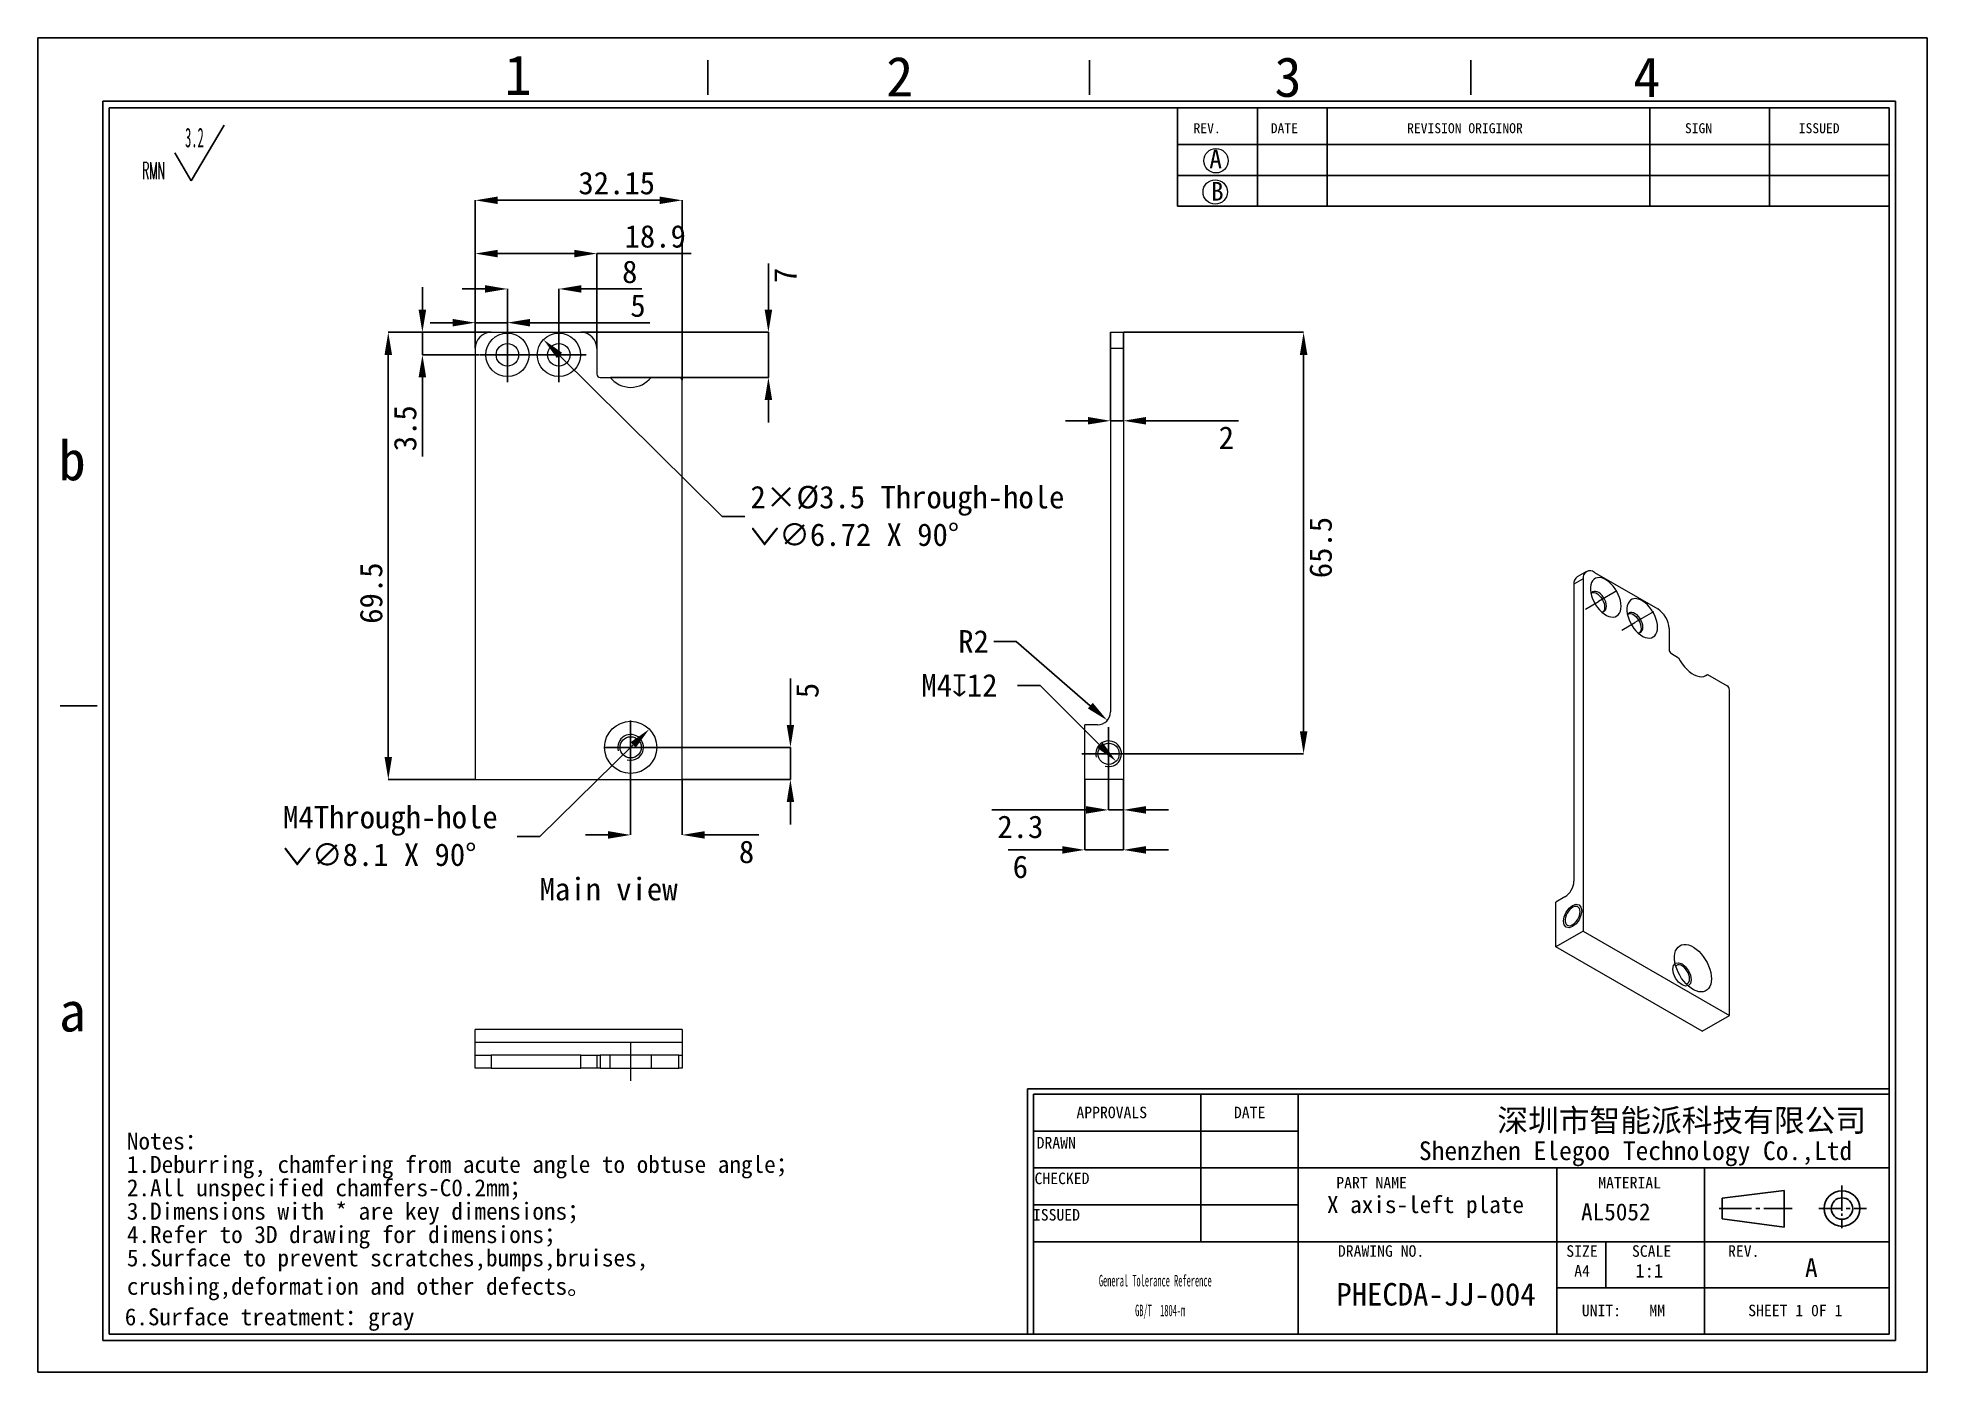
# Model space of a CAD drawing. Header units: millimetres. Extents: x 2 to 295, y 1 to 209.
import ezdxf

# ---------------------------------------------------------------- set-up
doc = ezdxf.new("R2010")
doc.units = ezdxf.units.MM
doc.header["$PDSIZE"] = -1
doc.linetypes.add('CENTERX2', pattern=[20.32, 12.7, -2.54, 2.54, -2.54])
doc.layers.add('SLD-0', color=179, linetype='Continuous')
doc.styles.add('C', font='simfang.ttf')
doc.styles.add('I', font='simfang.ttf')
doc.styles.add('SLDTEXTSTYLE1', font='TXT', dxfattribs={"width": 0.469, "bigfont": 'bigfont'})
doc.styles.add('SLDTEXTSTYLE2', font='TXT', dxfattribs={"width": 0.469})
doc.styles.add('SLDTEXTSTYLE8', font='TXT', dxfattribs={"width": 0.484})
doc.dimstyles.new('SLDDIMSTYLE0', dxfattribs={"dimtxt": 3.5, "dimasz": 3.5, "dimexe": 0, "dimexo": 0.0625, "dimgap": 0.875, "dimtad": 2, "dimrnd": 1e-09, "dimzin": 12, "dimdsep": 46, "dimtxsty": 'SLDTEXTSTYLE2', "dimsah": 1, "dimcen": 0.09, "dimadec": 0, "dimazin": 3, "dimtfac": 1, "dimtmove": 0, "dimatfit": 0, "dimfxl": 1, "dimfrac": 2, "dimtolj": 1, "dimtzin": 12, "dimarcsym": 0})
doc.dimstyles.new('SLDDIMSTYLE1', dxfattribs={"dimtxt": 3.5, "dimasz": 3.5, "dimexe": 0, "dimexo": 0.0625, "dimgap": 0.875, "dimtad": 0, "dimtih": 1, "dimtoh": 1, "dimrnd": 1e-09, "dimzin": 12, "dimdsep": 46, "dimtxsty": 'SLDTEXTSTYLE2', "dimsah": 1, "dimcen": 0, "dimadec": 0, "dimazin": 3, "dimtfac": 1, "dimtofl": 0, "dimtmove": 1, "dimatfit": 3, "dimfxl": 1, "dimfrac": 2, "dimtolj": 1, "dimtzin": 12, "dimarcsym": 0})
doc.dimstyles.new('SLDDIMSTYLE2', dxfattribs={"dimtxt": 3.5, "dimasz": 3.5, "dimexe": 0, "dimexo": 0.0625, "dimgap": 0.875, "dimtad": 0, "dimtih": 1, "dimtoh": 1, "dimrnd": 1e-09, "dimzin": 12, "dimdsep": 46, "dimtxsty": 'SLDTEXTSTYLE2', "dimsah": 1, "dimcen": 0, "dimadec": 0, "dimazin": 3, "dimtfac": 1, "dimtmove": 0, "dimatfit": 3, "dimfxl": 1, "dimfrac": 2, "dimtolj": 1, "dimtzin": 12, "dimarcsym": 0})
doc.dimstyles.new('SLDDIMSTYLE3', dxfattribs={"dimtxt": 3.5, "dimasz": 3.5, "dimexe": 0, "dimexo": 0.0625, "dimgap": 0.875, "dimtad": 2, "dimrnd": 1e-09, "dimzin": 12, "dimdsep": 46, "dimtxsty": 'SLDTEXTSTYLE2', "dimsah": 1, "dimcen": 0.09, "dimadec": 0, "dimazin": 3, "dimtfac": 1, "dimtofl": 0, "dimtmove": 0, "dimatfit": 3, "dimfxl": 1, "dimfrac": 2, "dimtolj": 1, "dimtzin": 12, "dimarcsym": 0})
doc.dimstyles.new('SLDDIMSTYLE4', dxfattribs={"dimtxt": 3.5, "dimasz": 3.5, "dimexe": 0, "dimexo": 0.0625, "dimgap": 0.875, "dimtad": 0, "dimtih": 1, "dimtoh": 1, "dimrnd": 1e-09, "dimzin": 12, "dimdsep": 46, "dimtxsty": 'SLDTEXTSTYLE2', "dimsah": 1, "dimcen": 0, "dimadec": 0, "dimazin": 3, "dimtfac": 1, "dimtmove": 0, "dimatfit": 3, "dimfxl": 1, "dimfrac": 2, "dimtolj": 1, "dimtzin": 12, "dimarcsym": 0})

# ---------------------------------------------------------------- blocks, each defined once
blk = doc.blocks.new('SW_NOTE_0')
at = {"layer": 'SLD-0', "color": 0, "attachment_point": 1, "style": 'C'}
for s, insert, char_height in [('Notes：', (-0.01, 8.1), 2.646), ('1.Deburring, chamfering from acute angle to obtuse angle；', (-0.01, 4.47), 2.6458), ('2.All unspecified chamfers-C0.2mm；', (-0.01, 0.84), 2.6458), ('3.{\\fSimSun|b0|i0|c134|p2;Dimensions with * are key dimensions}；', (-0.01, -2.8), 2.6458), ('4.Refer to 3D drawing for dimensions；', (-0.01, -6.43), 2.6458), ('5.Surface to prevent scratches,bumps,bruises,\\Pcrushing,deformation and other defects。', (-0.01, -10.06), 2.6458), ('6.Surface treatment：gray', (-0.34, -19.22), 2.6458)]:
    blk.add_mtext(s, dxfattribs=dict(at, insert=insert, char_height=char_height))
blk = doc.blocks.new('SW_NOTE_1')
at = {"layer": 'SLD-0', "color": 0}
for q in [(12.74, 9.16), (5.08, 4.83)]:
    blk.add_line((7.63, 0.49), q, dxfattribs=at)
at = {"layer": 'SLD-0', "color": 0, "attachment_point": 1}
for s, insert, char_height, style in [('3.2', (6.68, 8.73), 3.032, 'SLDTEXTSTYLE2'), ('{\\Ftxt,bigfont|c134;RMN}', (0, 3.41), 2.6458, 'SLDTEXTSTYLE1')]:
    blk.add_mtext(s, dxfattribs=dict(at, insert=insert, char_height=char_height, style=style))
blk = doc.blocks.new('SW_NOTE_3')
at = {"layer": 'SLD-0', "color": 0, "char_height": 1.7927, "attachment_point": 2, "style": 'SLDTEXTSTYLE8'}
for s, insert in [('General Tolerance Reference', (12.75, 2.31)), ('GB/T  1804-m', (13.51, -2.32))]:
    blk.add_mtext(s, dxfattribs=dict(at, insert=insert))
blk = doc.blocks.new('_D')
at = {"layer": 'Defpoints', "color": 0}
for p in [(168.23, 162.9), (170.23, 162.9), (170.23, 149.15)]:
    blk.add_point(p, dxfattribs=at)
at = {"layer": 'SLD-0', "color": 0, "lineweight": -2}
for p, q in [((168.23, 162.84), (168.23, 149.15)), ((170.23, 162.84), (170.23, 149.15)), ((164.73, 149.15), (161.23, 149.15)), ((168.23, 149.15), (170.23, 149.15)), ((173.73, 149.15), (188.1, 149.15))]:
    blk.add_line(p, q, dxfattribs=at)
at = {"layer": 'SLD-0', "color": 0}
for points in [[(164.73, 149.74), (164.73, 148.57), (168.23, 149.15)], [(173.73, 149.74), (173.73, 148.57), (170.23, 149.15)]]:
    blk.add_solid(points, dxfattribs=at)
at = {"layer": 'SLD-0', "color": 0, "insert": (186.23, 148.28), "char_height": 3.5, "attachment_point": 2, "style": 'I'}
blk.add_mtext('\\A1;2', dxfattribs=at)
blk = doc.blocks.new('_D_1')
at = {"layer": 'Defpoints', "color": 0}
for p in [(167.93, 93.25), (170.23, 93.4), (170.23, 88.68)]:
    blk.add_point(p, dxfattribs=at)
at = {"layer": 'SLD-0', "color": 0, "lineweight": -2}
for p, q in [((167.93, 93.19), (167.93, 88.68)), ((170.23, 93.34), (170.23, 88.68)), ((164.43, 88.68), (149.81, 88.68)), ((170.23, 88.68), (167.93, 88.68)), ((173.73, 88.68), (177.23, 88.68))]:
    blk.add_line(p, q, dxfattribs=at)
at = {"layer": 'SLD-0', "color": 0}
for points in [[(164.43, 89.27), (164.43, 88.1), (167.93, 88.68)], [(173.73, 89.27), (173.73, 88.1), (170.23, 88.68)]]:
    blk.add_solid(points, dxfattribs=at)
at = {"layer": 'SLD-0', "color": 0, "insert": (154.23, 87.81), "char_height": 3.5, "attachment_point": 2, "style": 'I'}
blk.add_mtext('\\A1;2.3', dxfattribs=at)
blk = doc.blocks.new('_D_2')
at = {"layer": 'Defpoints', "color": 0}
for p in [(166.23, 103.9), (167.74, 102.59)]:
    blk.add_point(p, dxfattribs=at)
at = {"layer": 'SLD-0', "color": 0, "lineweight": -2}
for p, q in [((150.09, 114.87), (153.59, 114.87)), ((153.59, 114.87), (165.1, 104.88))]:
    blk.add_line(p, q, dxfattribs=at)
at = {"layer": 'SLD-0', "color": 0}
blk.add_solid([(165.48, 105.32), (164.72, 104.44), (167.74, 102.59)], dxfattribs=at)
at = {"layer": 'SLD-0', "color": 0, "insert": (144.58, 116.62), "char_height": 3.5, "attachment_point": 1, "style": 'I'}
blk.add_mtext('\\A1;R2', dxfattribs=at)
blk = doc.blocks.new('_D_3')
at = {"layer": 'Defpoints', "color": 0}
for p in [(166.77, 98.57), (169.1, 96.23)]:
    blk.add_point(p, dxfattribs=at)
at = {"layer": 'SLD-0', "color": 0, "lineweight": -2}
for p, q in [((153.81, 108.01), (157.31, 108.01)), ((157.31, 108.01), (166.62, 98.71))]:
    blk.add_line(p, q, dxfattribs=at)
at = {"layer": 'SLD-0', "color": 0}
blk.add_solid([(167.04, 99.12), (166.21, 98.29), (169.1, 96.23)], dxfattribs=at)
at = {"layer": 'SLD-0', "color": 0, "insert": (138.86, 109.8), "char_height": 3.5, "attachment_point": 1, "style": 'I'}
blk.add_mtext('\\A1;M4{\\fGDT;x}12', dxfattribs=at)
blk = doc.blocks.new('_D_4')
at = {"layer": 'Defpoints', "color": 0}
for p in [(170.23, 162.9), (167.93, 97.4), (198.23, 97.4)]:
    blk.add_point(p, dxfattribs=at)
at = {"layer": 'SLD-0', "color": 0, "lineweight": -2}
for p, q in [((170.3, 162.9), (198.23, 162.9)), ((198.23, 159.4), (198.23, 100.9)), ((168, 97.4), (198.23, 97.4))]:
    blk.add_line(p, q, dxfattribs=at)
at = {"layer": 'SLD-0', "color": 0}
for points in [[(197.65, 159.4), (198.82, 159.4), (198.23, 162.9)], [(197.65, 100.9), (198.82, 100.9), (198.23, 97.4)]]:
    blk.add_solid(points, dxfattribs=at)
at = {"layer": 'SLD-0', "color": 0, "insert": (199.11, 129.45), "char_height": 3.5, "attachment_point": 2, "rotation": 90, "style": 'I'}
blk.add_mtext('\\A1;65.5', dxfattribs=at)
blk = doc.blocks.new('_D_5')
at = {"layer": 'Defpoints', "color": 0}
for p in [(164.23, 93.4), (170.23, 93.4), (170.23, 82.47)]:
    blk.add_point(p, dxfattribs=at)
at = {"layer": 'SLD-0', "color": 0, "lineweight": -2}
for p, q in [((164.23, 93.34), (164.23, 82.47)), ((170.23, 93.34), (170.23, 82.47)), ((160.73, 82.47), (152.33, 82.47)), ((170.23, 82.47), (164.23, 82.47)), ((173.73, 82.47), (177.23, 82.47))]:
    blk.add_line(p, q, dxfattribs=at)
at = {"layer": 'SLD-0', "color": 0}
for points in [[(160.73, 83.05), (160.73, 81.88), (164.23, 82.47)], [(173.73, 83.05), (173.73, 81.88), (170.23, 82.47)]]:
    blk.add_solid(points, dxfattribs=at)
at = {"layer": 'SLD-0', "color": 0, "insert": (154.23, 81.59), "char_height": 3.5, "attachment_point": 2, "style": 'I'}
blk.add_mtext('\\A1;6', dxfattribs=at)
blk = doc.blocks.new('SW_CENTERMARKSYMBOL_0')
at = {"layer": 'SLD-0', "color": 0}
for p, q in [((0, 2.5), (0, 4.15)), ((-2.5, 0), (-4.15, 0)), ((0, 0), (-2.5, 0)), ((0, 0), (0, 2.5)), ((0, 0), (0, -2.5)), ((0, 0), (2.5, 0)), ((2.5, 0), (4.15, 0)), ((0, -2.5), (0, -4.15))]:
    blk.add_line(p, q, dxfattribs=at)
blk = doc.blocks.new('_D_6')
at = {"layer": 'Defpoints', "color": 0}
for p in [(101.69, 183.42), (69.54, 160.4), (101.69, 155.4)]:
    blk.add_point(p, dxfattribs=at)
at = {"layer": 'SLD-0', "color": 0, "lineweight": -2}
for p, q in [((69.54, 160.46), (69.54, 183.42)), ((73.04, 183.42), (98.19, 183.42)), ((101.69, 155.46), (101.69, 183.42))]:
    blk.add_line(p, q, dxfattribs=at)
at = {"layer": 'SLD-0', "color": 0}
for points in [[(73.04, 184), (73.04, 182.83), (69.54, 183.42)], [(98.19, 184), (98.19, 182.83), (101.69, 183.42)]]:
    blk.add_solid(points, dxfattribs=at)
at = {"layer": 'SLD-0', "color": 0, "insert": (91.52, 187.85), "char_height": 3.5, "attachment_point": 2, "style": 'I'}
blk.add_mtext('\\A1;32.15', dxfattribs=at)
blk = doc.blocks.new('_D_7')
at = {"layer": 'Defpoints', "color": 0}
for p in [(88.44, 175.14), (69.54, 160.4), (88.44, 160.4)]:
    blk.add_point(p, dxfattribs=at)
at = {"layer": 'SLD-0', "color": 0, "lineweight": -2}
for p, q in [((69.54, 160.46), (69.54, 175.14)), ((73.04, 175.14), (84.94, 175.14)), ((88.44, 160.46), (88.44, 175.14)), ((88.44, 175.14), (103.07, 175.14))]:
    blk.add_line(p, q, dxfattribs=at)
at = {"layer": 'SLD-0', "color": 0}
for points in [[(73.04, 175.72), (73.04, 174.55), (69.54, 175.14)], [(84.94, 175.72), (84.94, 174.55), (88.44, 175.14)]]:
    blk.add_solid(points, dxfattribs=at)
at = {"layer": 'SLD-0', "color": 0, "insert": (97.51, 179.57), "char_height": 3.5, "attachment_point": 2, "style": 'I'}
blk.add_mtext('\\A1;18.9', dxfattribs=at)
blk = doc.blocks.new('_D_8')
at = {"layer": 'Defpoints', "color": 0}
for p in [(82.54, 169.64), (74.54, 159.4), (82.54, 159.4)]:
    blk.add_point(p, dxfattribs=at)
at = {"layer": 'SLD-0', "color": 0, "lineweight": -2}
for p, q in [((71.04, 169.64), (67.54, 169.64)), ((74.54, 159.46), (74.54, 169.64)), ((82.54, 159.46), (82.54, 169.64)), ((86.04, 169.64), (95.45, 169.64))]:
    blk.add_line(p, q, dxfattribs=at)
at = {"layer": 'SLD-0', "color": 0}
for points in [[(71.04, 170.23), (71.04, 169.06), (74.54, 169.64)], [(86.04, 170.23), (86.04, 169.06), (82.54, 169.64)]]:
    blk.add_solid(points, dxfattribs=at)
at = {"layer": 'SLD-0', "color": 0, "insert": (93.55, 174.06), "char_height": 3.5, "attachment_point": 2, "style": 'I'}
blk.add_mtext('\\A1;8', dxfattribs=at)
blk = doc.blocks.new('_D_9')
at = {"layer": 'Defpoints', "color": 0}
for p in [(69.54, 164.4), (74.54, 163.65), (69.54, 160.4)]:
    blk.add_point(p, dxfattribs=at)
at = {"layer": 'SLD-0', "color": 0, "lineweight": -2}
for p, q in [((66.04, 164.4), (62.54, 164.4)), ((69.54, 160.46), (69.54, 164.4)), ((69.54, 164.4), (74.54, 164.4)), ((74.54, 163.71), (74.54, 164.4)), ((78.04, 164.4), (96.68, 164.4))]:
    blk.add_line(p, q, dxfattribs=at)
at = {"layer": 'SLD-0', "color": 0}
for points in [[(66.04, 164.98), (66.04, 163.81), (69.54, 164.4)], [(78.04, 164.98), (78.04, 163.81), (74.54, 164.4)]]:
    blk.add_solid(points, dxfattribs=at)
at = {"layer": 'SLD-0', "color": 0, "insert": (94.83, 168.81), "char_height": 3.5, "attachment_point": 2, "style": 'I'}
blk.add_mtext('\\A1;5', dxfattribs=at)
blk = doc.blocks.new('_D_10')
at = {"layer": 'Defpoints', "color": 0}
for p in [(80.15, 161.76), (84.93, 157.04)]:
    blk.add_point(p, dxfattribs=at)
at = {"layer": 'SLD-0', "color": 0, "lineweight": -2}
for p, q in [((107.93, 134.3), (82.64, 159.3)), ((111.43, 134.3), (107.93, 134.3))]:
    blk.add_line(p, q, dxfattribs=at)
at = {"layer": 'SLD-0', "color": 0}
blk.add_solid([(83.05, 159.72), (82.23, 158.89), (80.15, 161.76)], dxfattribs=at)
at = {"layer": 'SLD-0', "color": 0, "insert": (112.3, 139.04), "char_height": 3.5, "attachment_point": 1, "style": 'I'}
blk.add_mtext('\\A1;2×%%c3.5 Through-hole\\P{\\fGDT;w}∅6.72 X 90°', dxfattribs=at)
blk = doc.blocks.new('_D_11')
at = {"layer": 'Defpoints', "color": 0}
for p in [(93.69, 94.25), (101.69, 93.4), (101.69, 84.79)]:
    blk.add_point(p, dxfattribs=at)
at = {"layer": 'SLD-0', "color": 0, "lineweight": -2}
for p, q in [((93.69, 94.19), (93.69, 84.79)), ((101.69, 93.34), (101.69, 84.79)), ((90.19, 84.79), (86.69, 84.79)), ((105.19, 84.79), (113.59, 84.79))]:
    blk.add_line(p, q, dxfattribs=at)
at = {"layer": 'SLD-0', "color": 0}
for points in [[(90.19, 85.38), (90.19, 84.21), (93.69, 84.79)], [(105.19, 85.38), (105.19, 84.21), (101.69, 84.79)]]:
    blk.add_solid(points, dxfattribs=at)
at = {"layer": 'SLD-0', "color": 0, "insert": (111.69, 83.92), "char_height": 3.5, "attachment_point": 2, "style": 'I'}
blk.add_mtext('\\A1;8', dxfattribs=at)
blk = doc.blocks.new('_D_12')
at = {"layer": 'Defpoints', "color": 0}
for p in [(72.04, 162.9), (56.04, 93.4), (69.54, 93.4)]:
    blk.add_point(p, dxfattribs=at)
at = {"layer": 'SLD-0', "color": 0, "lineweight": -2}
for p, q in [((71.98, 162.9), (56.04, 162.9)), ((56.04, 159.4), (56.04, 96.9)), ((69.48, 93.4), (56.04, 93.4))]:
    blk.add_line(p, q, dxfattribs=at)
at = {"layer": 'SLD-0', "color": 0}
for points in [[(55.46, 159.4), (56.62, 159.4), (56.04, 162.9)], [(55.46, 96.9), (56.62, 96.9), (56.04, 93.4)]]:
    blk.add_solid(points, dxfattribs=at)
at = {"layer": 'SLD-0', "color": 0, "insert": (51.61, 122.37), "char_height": 3.5, "attachment_point": 2, "rotation": 90, "style": 'I'}
blk.add_mtext('\\A1;69.5', dxfattribs=at)
blk = doc.blocks.new('_D_13')
at = {"layer": 'Defpoints', "color": 0}
for p in [(85.94, 162.9), (90.5, 155.9), (115.09, 155.9)]:
    blk.add_point(p, dxfattribs=at)
at = {"layer": 'SLD-0', "color": 0, "lineweight": -2}
for p, q in [((115.09, 166.4), (115.09, 173.59)), ((86, 162.9), (115.09, 162.9)), ((115.09, 155.9), (115.09, 162.9)), ((90.57, 155.9), (115.09, 155.9)), ((115.09, 152.4), (115.09, 148.9))]:
    blk.add_line(p, q, dxfattribs=at)
at = {"layer": 'SLD-0', "color": 0}
for points in [[(114.51, 166.4), (115.67, 166.4), (115.09, 162.9)], [(114.51, 152.4), (115.67, 152.4), (115.09, 155.9)]]:
    blk.add_solid(points, dxfattribs=at)
at = {"layer": 'SLD-0', "color": 0, "insert": (115.97, 171.74), "char_height": 3.5, "attachment_point": 2, "rotation": 90, "style": 'I'}
blk.add_mtext('\\A1;7', dxfattribs=at)
blk = doc.blocks.new('_D_14')
at = {"layer": 'Defpoints', "color": 0}
for p in [(72.04, 162.9), (61.34, 159.4), (70.29, 159.4)]:
    blk.add_point(p, dxfattribs=at)
at = {"layer": 'SLD-0', "color": 0, "lineweight": -2}
for p, q in [((61.34, 166.4), (61.34, 169.9)), ((71.98, 162.9), (61.34, 162.9)), ((61.34, 162.9), (61.34, 159.4)), ((70.23, 159.4), (61.34, 159.4)), ((61.34, 155.9), (61.34, 143.59))]:
    blk.add_line(p, q, dxfattribs=at)
at = {"layer": 'SLD-0', "color": 0}
for points in [[(60.75, 166.4), (61.92, 166.4), (61.34, 162.9)], [(60.75, 155.9), (61.92, 155.9), (61.34, 159.4)]]:
    blk.add_solid(points, dxfattribs=at)
at = {"layer": 'SLD-0', "color": 0, "insert": (56.9, 147.99), "char_height": 3.5, "attachment_point": 2, "rotation": 90, "style": 'I'}
blk.add_mtext('\\A1;3.5', dxfattribs=at)
blk = doc.blocks.new('_D_15')
at = {"layer": 'Defpoints', "color": 0}
for p in [(96.58, 101.23), (90.8, 95.57)]:
    blk.add_point(p, dxfattribs=at)
at = {"layer": 'SLD-0', "color": 0, "lineweight": -2}
for p, q in [((79.57, 84.57), (94.08, 98.78)), ((76.07, 84.57), (79.57, 84.57))]:
    blk.add_line(p, q, dxfattribs=at)
at = {"layer": 'SLD-0', "color": 0}
blk.add_solid([(93.68, 99.2), (94.49, 98.37), (96.58, 101.23)], dxfattribs=at)
at = {"layer": 'SLD-0', "color": 0, "insert": (39.7, 89.31), "char_height": 3.5, "attachment_point": 1, "style": 'I'}
blk.add_mtext('\\A1;M4Through-hole\\P{\\fGDT;w}∅8.1 X 90°', dxfattribs=at)
blk = doc.blocks.new('_D_16')
at = {"layer": 'Defpoints', "color": 0}
for p in [(97.84, 98.4), (101.69, 93.4), (118.51, 93.4)]:
    blk.add_point(p, dxfattribs=at)
at = {"layer": 'SLD-0', "color": 0, "lineweight": -2}
for p, q in [((118.51, 101.9), (118.51, 109.09)), ((97.9, 98.4), (118.51, 98.4)), ((118.51, 93.4), (118.51, 98.4)), ((101.75, 93.4), (118.51, 93.4)), ((118.51, 89.9), (118.51, 86.4))]:
    blk.add_line(p, q, dxfattribs=at)
at = {"layer": 'SLD-0', "color": 0}
for points in [[(117.93, 101.9), (119.09, 101.9), (118.51, 98.4)], [(117.93, 89.9), (119.09, 89.9), (118.51, 93.4)]]:
    blk.add_solid(points, dxfattribs=at)
at = {"layer": 'SLD-0', "color": 0, "insert": (119.38, 107.24), "char_height": 3.5, "attachment_point": 2, "rotation": 90, "style": 'I'}
blk.add_mtext('\\A1;5', dxfattribs=at)
blk = doc.blocks.new('SW_CENTERMARKSYMBOL_1')
at = {"layer": 'SLD-0', "color": 0}
for p, q in [((0, 2.5), (0, 4.25)), ((-2.5, 0), (-4.25, 0)), ((0, 0), (-2.5, 0)), ((0, 0), (0, 2.5)), ((0, 0), (0, -2.5)), ((0, 0), (2.5, 0)), ((2.5, 0), (4.25, 0)), ((0, -2.5), (0, -4.25))]:
    blk.add_line(p, q, dxfattribs=at)
blk = doc.blocks.new('SW_CENTERMARKSYMBOL_2')
at = {"layer": 'SLD-0', "color": 0}
for p, q in [((0, 2.5), (0, 4.25)), ((-2.5, 0), (-4.25, 0)), ((0, 0), (-2.5, 0)), ((0, 0), (0, 2.5)), ((0, 0), (0, -2.5)), ((0, 0), (2.5, 0)), ((2.5, 0), (4.25, 0)), ((0, -2.5), (0, -4.25))]:
    blk.add_line(p, q, dxfattribs=at)
blk = doc.blocks.new('SW_CENTERMARKSYMBOL_3')
at = {"layer": 'SLD-0', "color": 0}
for p, q in [((0, 2.5), (0, 4.15)), ((-2.5, 0), (-4.15, 0)), ((0, 0), (-2.5, 0)), ((0, 0), (0, 2.5)), ((0, 0), (0, -2.5)), ((0, 0), (2.5, 0)), ((2.5, 0), (4.15, 0)), ((0, -2.5), (0, -4.15))]:
    blk.add_line(p, q, dxfattribs=at)

msp = doc.modelspace()

# ---------------------------------------------------------------- linework, layer by layer
at = {"color": 7, "linetype": 'Continuous', "lineweight": 15}
for p, q in [((72.04, 162.9), (85.94, 162.9)), ((168.234, 162.9), (170.234, 162.9)), ((168.234, 160.4), (168.234, 162.9)), ((170.234, 162.9), (170.234, 160.4)), ((69.54, 160.4), (69.54, 93.4)), ((88.44, 160.4), (88.44, 156.4)), ((170.234, 160.4), (168.234, 160.4)), ((168.234, 160.4), (168.234, 103.9)), ((170.234, 160.4), (170.234, 93.4)), ((88.94, 155.9), (90.504, 155.9)), ((96.877, 155.9), (101.19, 155.9)), ((101.69, 93.4), (101.69, 155.4)), ((241.642, 124.569), (240.228, 123.753)), ((240.228, 123.753), (240.228, 77.618)), ((242.16, 125.714), (240.746, 124.898)), ((241.642, 124.569), (241.642, 69.861)), ((243.41, 125.59), (253.239, 119.916)), ((255.007, 116.854), (255.007, 113.588)), ((255.36, 112.976), (256.466, 112.338)), ((260.486, 109.456), (260.972, 109.736)), ((260.972, 109.736), (264.022, 107.975)), ((264.376, 56.737), (264.376, 107.363)), ((166.234, 101.9), (164.234, 101.9)), ((164.234, 93.4), (164.234, 101.9)), ((69.54, 93.4), (101.69, 93.4)), ((170.234, 93.4), (164.234, 93.4)), ((238.814, 75.169), (237.4, 74.353)), ((237.4, 67.412), (237.4, 74.353)), ((241.642, 69.861), (237.4, 67.412)), ((241.642, 69.861), (264.376, 56.737)), ((260.133, 54.288), (237.4, 67.412)), ((260.133, 54.288), (264.376, 56.737)), ((101.69, 54.563), (69.54, 54.563)), ((69.54, 52.563), (69.54, 54.563)), ((101.69, 54.563), (101.69, 52.563)), ((69.54, 52.563), (101.69, 52.563)), ((69.54, 50.563), (69.54, 52.563)), ((69.54, 48.563), (69.54, 50.563)), ((69.54, 50.563), (72.04, 50.563)), ((72.04, 50.563), (72.04, 48.563)), ((85.94, 50.563), (72.04, 50.563)), ((85.94, 48.563), (85.94, 50.563)), ((85.94, 50.563), (88.44, 50.563)), ((88.44, 50.563), (88.44, 48.563)), ((88.44, 50.563), (88.94, 50.563)), ((88.94, 50.563), (88.94, 48.563)), ((90.504, 50.563), (88.94, 50.563)), ((90.504, 48.563), (90.504, 50.563)), ((96.877, 50.563), (90.504, 50.563)), ((96.877, 50.563), (96.877, 48.563)), ((101.19, 50.563), (96.877, 50.563)), ((101.19, 48.563), (101.19, 50.563)), ((101.19, 50.563), (101.69, 50.563)), ((101.69, 52.563), (101.69, 50.563)), ((101.69, 50.563), (101.69, 48.563)), ((72.04, 48.563), (69.54, 48.563)), ((72.04, 48.563), (85.94, 48.563)), ((88.44, 48.563), (85.94, 48.563)), ((88.94, 48.563), (88.44, 48.563)), ((88.94, 48.563), (90.504, 48.563)), ((90.504, 48.563), (96.877, 48.563)), ((96.877, 48.563), (101.19, 48.563)), ((101.69, 48.563), (101.19, 48.563))]:
    msp.add_line(p, q, dxfattribs=at)
at = {"color": 7, "linetype": 'Continuous', "lineweight": 15, "flags": 128}
for points in [[(247.554, 120.34), (247.526, 120.775), (247.443, 121.232), (247.307, 121.7), (247.121, 122.168), (246.89, 122.626), (246.618, 123.062), (246.313, 123.467), (245.981, 123.83), (245.63, 124.144), (245.269, 124.401), (244.905, 124.595), (244.548, 124.721), (244.206, 124.776), (243.886, 124.76), (243.597, 124.673), (243.345, 124.516), (243.136, 124.293), (242.974, 124.01), (242.865, 123.673), (242.809, 123.289), (242.809, 122.869), (242.865, 122.422), (242.974, 121.958), (243.136, 121.489), (243.345, 121.024), (243.597, 120.576), (243.886, 120.155), (244.206, 119.769), (244.548, 119.43), (244.905, 119.144), (245.269, 118.918), (245.63, 118.757), (245.981, 118.666), (246.313, 118.646), (246.618, 118.698), (246.89, 118.821), (247.121, 119.012), (247.307, 119.265), (247.443, 119.576), (247.526, 119.938), (247.554, 120.34)], [(245.277, 120.34), (245.248, 120.664), (245.163, 121.006), (245.025, 121.351), (244.841, 121.681), (244.619, 121.983), (244.37, 122.24), (244.106, 122.443), (243.839, 122.58), (243.581, 122.647), (243.345, 122.638), (243.141, 122.556), (242.979, 122.403), (242.897, 122.262)], [(243.038, 122.472), (243.126, 122.488), (243.369, 122.478), (243.63, 122.393), (243.897, 122.239), (244.159, 122.022), (244.402, 121.752), (244.615, 121.442), (244.788, 121.106), (244.913, 120.761), (244.985, 120.422), (244.999, 120.105), (244.956, 119.825), (244.857, 119.595), (244.766, 119.478)], [(253.211, 117.075), (253.183, 117.51), (253.1, 117.966), (252.964, 118.435), (252.778, 118.903), (252.547, 119.361), (252.275, 119.797), (251.97, 120.201), (251.638, 120.565), (251.287, 120.879), (250.926, 121.135), (250.562, 121.329), (250.205, 121.455), (249.863, 121.511), (249.543, 121.495), (249.254, 121.407), (249.002, 121.25), (248.793, 121.027), (248.631, 120.744), (248.521, 120.407), (248.466, 120.024), (248.466, 119.604), (248.521, 119.157), (248.631, 118.693), (248.793, 118.223), (249.002, 117.759), (249.254, 117.311), (249.543, 116.889), (249.863, 116.504), (250.205, 116.164), (250.562, 115.878), (250.926, 115.652), (251.287, 115.492), (251.638, 115.401), (251.97, 115.381), (252.275, 115.433), (252.547, 115.556), (252.778, 115.746), (252.964, 116), (253.1, 116.311), (253.183, 116.672), (253.211, 117.075)], [(244.514, 119.461), (244.619, 119.458), (244.841, 119.503), (245.025, 119.621), (245.163, 119.806), (245.248, 120.05), (245.277, 120.34)], [(250.934, 117.075), (250.905, 117.399), (250.819, 117.741), (250.681, 118.085), (250.497, 118.416), (250.276, 118.717), (250.027, 118.975), (249.763, 119.177), (249.496, 119.315), (249.238, 119.381), (249.002, 119.373), (248.798, 119.29), (248.636, 119.138), (248.553, 118.997)], [(248.694, 119.206), (248.783, 119.223), (249.025, 119.212), (249.287, 119.128), (249.554, 118.973), (249.816, 118.756), (250.058, 118.486), (250.272, 118.176), (250.445, 117.84), (250.57, 117.495), (250.642, 117.156), (250.656, 116.839), (250.613, 116.559), (250.514, 116.329), (250.422, 116.213)], [(250.171, 116.195), (250.276, 116.192), (250.497, 116.238), (250.681, 116.356), (250.819, 116.541), (250.905, 116.784), (250.934, 117.075)], [(256.466, 112.338), (256.733, 111.842), (257.039, 111.37), (257.377, 110.931), (257.742, 110.534), (258.125, 110.186), (258.52, 109.894), (258.918, 109.664), (259.313, 109.5), (259.696, 109.406), (260.061, 109.382), (260.399, 109.43), (260.705, 109.549), (260.972, 109.736)], [(241.183, 72.862), (241.155, 73.136), (241.075, 73.366), (240.945, 73.54), (240.771, 73.651), (240.563, 73.694), (240.328, 73.667), (240.079, 73.57), (239.827, 73.409), (239.584, 73.191), (239.361, 72.926), (239.169, 72.626), (239.016, 72.306), (238.91, 71.98), (238.856, 71.665), (238.856, 71.373), (238.91, 71.12), (239.016, 70.917), (239.169, 70.773), (239.361, 70.695), (239.584, 70.688), (239.827, 70.75), (240.079, 70.88), (240.328, 71.071), (240.563, 71.314), (240.771, 71.598), (240.945, 71.909), (241.075, 72.234), (241.155, 72.557), (241.183, 72.862)], [(261.583, 62.433), (261.555, 61.988), (261.472, 61.585), (261.335, 61.23), (261.148, 60.931), (260.913, 60.694), (260.635, 60.522), (260.32, 60.42), (259.974, 60.389), (259.604, 60.43), (259.216, 60.542), (258.819, 60.723), (258.42, 60.97), (258.026, 61.277), (257.646, 61.639), (257.287, 62.048), (256.956, 62.498), (256.659, 62.978), (256.402, 63.479), (256.19, 63.993), (256.028, 64.508), (255.918, 65.015), (255.862, 65.504), (255.862, 65.966), (255.918, 66.39), (256.028, 66.77), (256.19, 67.098), (256.402, 67.367), (256.659, 67.572), (256.956, 67.71), (257.287, 67.776), (257.646, 67.771), (258.026, 67.695), (258.42, 67.547), (258.819, 67.333), (259.216, 67.055), (259.604, 66.72), (259.974, 66.333), (260.32, 65.903), (260.635, 65.437), (260.913, 64.945), (261.148, 64.436), (261.335, 63.921), (261.472, 63.408), (261.555, 62.909), (261.583, 62.433)], [(258.189, 62.433), (258.161, 62.738), (258.081, 63.061), (257.951, 63.385), (257.777, 63.697), (257.568, 63.981), (257.334, 64.224), (257.085, 64.415), (256.833, 64.545), (256.59, 64.607), (256.367, 64.599), (256.175, 64.522), (256.053, 64.416)]]:
    msp.add_lwpolyline(points, dxfattribs=at)
at = {"color": 7, "linetype": 'Continuous', "lineweight": 0, "flags": 128}
for points in [[(240.016, 70.555), (239.475, 70.367), (239.016, 70.456), (238.709, 70.809), (238.602, 71.372), (238.709, 72.059), (239.016, 72.766), (239.475, 73.385), (240.016, 73.822), (240.557, 74.01), (241.016, 73.921), (241.323, 73.568), (241.43, 73.005), (241.323, 72.318), (241.016, 71.611), (240.557, 70.992), (240.016, 70.555)], [(258.436, 62.29), (258.328, 61.727), (258.022, 61.374), (257.563, 61.285), (257.022, 61.473), (256.481, 61.91), (256.022, 62.529), (255.715, 63.235), (255.608, 63.923), (255.715, 64.485), (256.022, 64.838), (256.481, 64.927), (257.022, 64.739), (257.563, 64.302), (258.022, 63.684), (258.328, 62.977), (258.436, 62.29)]]:
    msp.add_lwpolyline(points, dxfattribs=at)
at = {"color": 7, "linetype": 'Continuous', "lineweight": 15}
for centre, radius in [((74.54, 159.4), 3.36), ((82.54, 159.4), 3.36), ((74.54, 159.4), 1.75), ((82.54, 159.4), 1.75), ((93.69, 98.4), 4.05), ((93.69, 98.4), 1.65), ((167.934, 97.4), 1.65)]:
    msp.add_circle(centre, radius, dxfattribs=at)
for centre, radius, start, end in [((72.04, 160.4), 2.5, 90, 180), ((85.94, 160.4), 2.5, 0, 90), ((88.94, 156.4), 0.5, 180, 270), ((93.69, 158.4), 4.05, 218.11806, 321.88194), ((101.19, 155.4), 0.5, 0, 90), ((241.4, 123.912), 1.182, 123.56343, 187.74983), ((242.72, 124.744), 1.092, 50.79607, 189.21483), ((251.169, 116.68), 3.842, 2.60596, 57.39439), ((255.774, 113.623), 0.768, 182.60336, 237.39615), ((263.608, 107.328), 0.768, 2.60548, 57.39415), ((166.234, 103.9), 2, 270, 0), ((237.158, 77.758), 3.074, 302.60552, 357.39454), ((257.449, 62.326), 0.748, 287.38646, 8.22645)]:
    msp.add_arc(centre, radius, start, end, dxfattribs=at)
at = {"color": 7, "linetype": 'Continuous', "lineweight": 0}
for centre in [(93.69, 98.4), (167.934, 97.4)]:
    msp.add_arc(centre, 2, 255, 195, dxfattribs=at)
at = {"layer": 'SLD-0'}
for p, q in [((1.591, 208.674), (295.107, 208.674)), ((1.591, 1.294), (1.591, 208.674)), ((295.107, 208.674), (295.107, 1.294)), ((12.675, 7.219), (12.675, 197.811)), ((12.675, 197.811), (289.181, 197.811)), ((252.017, 197.811), (252.017, 182.514)), ((270.599, 197.811), (270.599, 182.514)), ((289.181, 197.811), (289.181, 7.219)), ((289.181, 7.219), (12.675, 7.219)), ((295.107, 1.294), (1.591, 1.294))]:
    msp.add_line(p, q, dxfattribs=at)
at = {"layer": 'SLD-0', "color": 6, "linetype": 'Continuous'}
for p, q in [((105.701, 199.786), (105.701, 205.169)), ((164.952, 199.786), (164.952, 205.169)), ((224.204, 199.786), (224.204, 205.169)), ((11.687, 6.231), (11.687, 198.799)), ((11.687, 198.799), (290.169, 198.799)), ((290.169, 198.799), (290.169, 6.231)), ((10.805, 104.853), (5.068, 104.853)), ((290.169, 6.231), (11.687, 6.231))]:
    msp.add_line(p, q, dxfattribs=at)
at = {"layer": 'SLD-0', "color": 179, "linetype": 'Continuous'}
for p, q in [((178.659, 197.811), (178.659, 182.514)), ((191.05, 197.811), (191.05, 182.514)), ((201.886, 197.811), (201.886, 182.514)), ((178.659, 192.074), (289.181, 192.074)), ((178.659, 187.294), (289.181, 187.294)), ((178.659, 182.514), (289.181, 182.514)), ((289.181, 45.329), (155.33, 45.329)), ((155.33, 45.329), (155.33, 7.219)), ((289.181, 44.506), (156.286, 44.506)), ((156.286, 44.506), (156.286, 7.219)), ((182.281, 44.506), (182.281, 21.56)), ((197.398, 44.506), (197.398, 7.219)), ((197.398, 38.77), (156.286, 38.77)), ((289.181, 33.033), (156.286, 33.033)), ((237.553, 33.033), (237.553, 7.219)), ((260.499, 7.219), (260.499, 33.033)), ((263.255, 28.354), (272.888, 29.538)), ((272.888, 23.846), (272.888, 29.538)), ((281.869, 26.35), (281.869, 30.316)), ((197.398, 27.297), (156.286, 27.297)), ((262.786, 26.733), (267.83, 26.733)), ((263.255, 25.106), (263.255, 28.354)), ((268.461, 26.733), (269.091, 26.733)), ((269.722, 26.733), (274.136, 26.733)), ((281.869, 26.733), (278.268, 26.733)), ((282.5, 26.733), (283.13, 26.733)), ((283.761, 26.733), (285.653, 26.733)), ((263.255, 25.106), (272.888, 23.846)), ((281.869, 25.966), (281.869, 25.583)), ((281.869, 25.2), (281.869, 23.667)), ((289.181, 21.56), (156.286, 21.56)), ((245.202, 21.56), (245.202, 14.39)), ((237.553, 14.39), (289.181, 14.39))]:
    msp.add_line(p, q, dxfattribs=at)
at = {"layer": 'SLD-0', "linetype": 'CENTERX2', "lineweight": 0}
for p, q in [((242.032, 119.896), (244.039, 121.055)), ((246.91, 122.712), (244.039, 121.055)), ((247.688, 116.63), (249.696, 117.789)), ((252.567, 119.446), (249.696, 117.789)), ((93.69, 52.563), (93.69, 46.563))]:
    msp.add_line(p, q, dxfattribs=at)
at = {"layer": 'SLD-0', "lineweight": 0}
for centre in [(184.622, 189.564), (184.499, 184.715)]:
    msp.add_circle(centre, 1.894, dxfattribs=at)
at = {"layer": 'SLD-0', "color": 179, "linetype": 'Continuous'}
for radius in [2.771, 1.669]:
    msp.add_circle((281.869, 26.733), radius, dxfattribs=at)

# ---------------------------------------------------------------- block references
at = {"layer": 'SLD-0'}
for name, p in [('SW_NOTE_1', (17.795, 185.957)), ('SW_CENTERMARKSYMBOL_1', (74.54, 159.4)), ('SW_CENTERMARKSYMBOL_2', (82.54, 159.4)), ('SW_CENTERMARKSYMBOL_3', (93.69, 98.4)), ('SW_CENTERMARKSYMBOL_0', (167.934, 97.4))]:
    msp.add_blockref(name, p, dxfattribs=at)
at = {"layer": 'SLD-0', "color": 5}
msp.add_blockref('SW_NOTE_0', (15.439, 30.447), dxfattribs=at)
at = {"layer": 'SLD-0', "color": 179}
msp.add_blockref('SW_NOTE_3', (162.438, 14.111), dxfattribs=at)

# ---------------------------------------------------------------- texts
at = {"layer": 'SLD-0', "style": 'I'}
for s, insert, char_height, attachment_point in [('1', (74.111, 205.971), 6.172, 1), ('2', (133.388, 205.728), 6.172, 1), ('3', (193.707, 205.666), 6.172, 1), ('4', (249.441, 205.659), 6.172, 1), ('A', (183.578, 191.286), 2.903, 1), ('B', (183.832, 186.271), 2.903, 1), ('b', (4.835, 146.092), 6.172, 1), ('Main view ', (79.547, 78.122), 3.5, 1), ('a', (4.88, 60.423), 6.172, 1), ('深圳市智能派科技有限公司', (256.967, 42.18), 3.5, 2), ('X axis-left plate', (217.163, 28.676), 2.64583, 2), ('AL5052', (246.731, 27.537), 2.6458, 2), ('A', (276.114, 18.995), 2.91, 1), ('PHECDA-JJ-004', (203.327, 15.154), 3.5, 1)]:
    msp.add_mtext(s, dxfattribs=dict(at, insert=insert, char_height=char_height, attachment_point=attachment_point))
at = {"layer": 'SLD-0', "color": 179, "style": 'I'}
for s, insert, char_height, attachment_point in [('REV.', (181.129, 195.4), 1.5536, 1), ('DATE', (193.126, 195.4), 1.5536, 1), ('REVISION ORIGINOR', (214.308, 195.4), 1.55363, 1), ('SIGN', (257.466, 195.4), 1.5536, 1), ('ISSUED', (275.148, 195.4), 1.5536, 1), ('APPROVALS', (168.427, 42.563), 1.7927, 2), ('DATE', (189.85, 42.563), 1.7927, 2), ('DRAWN', (159.804, 37.853), 1.7927, 2), ('Shenzhen Elegoo Technology Co.,Ltd', (249.798, 37.165), 2.91042, 2), ('CHECKED', (160.696, 32.315), 1.7927, 2), ('PART NAME', (208.794, 31.645), 1.7927, 2), ('MATERIAL', (248.88, 31.645), 1.7927, 2), ('ISSUED', (159.837, 26.654), 1.7927, 2), ('DRAWING NO.', (210.268, 21.022), 1.79265, 2), ('SIZE', (241.479, 21.022), 1.7927, 2), ('SCALE', (252.289, 21.022), 1.7927, 2), ('REV.', (266.61, 21.022), 1.7927, 2), ('A4', (241.49, 17.953), 1.7927, 2), ('1:1', (251.93, 18.121), 2.1167, 2), ('UNIT:', (244.499, 11.791), 1.7927, 2), ('MM', (253.161, 11.791), 1.7927, 2), ('SHEET 1 0F 1', (274.62, 11.791), 1.79265, 2)]:
    msp.add_mtext(s, dxfattribs=dict(at, insert=insert, char_height=char_height, attachment_point=attachment_point))

# ---------------------------------------------------------------- dimensions: what is measured, and where the dimension line sits
at = {"layer": 'SLD-0'}
for base, p1, p2, dimstyle, picture, middle in [((101.69, 183.416), (69.54, 160.4), (101.69, 155.4), 'SLDDIMSTYLE3', '_D_6', (91.522, 183.416)), ((88.44, 175.137), (69.54, 160.4), (88.44, 160.4), 'SLDDIMSTYLE3', '_D_7', (97.505, 175.137)), ((82.54, 169.643), (74.54, 159.4), (82.54, 159.4), 'SLDDIMSTYLE3', '_D_8', (93.552, 169.643)), ((69.54, 164.398), (74.54, 163.65), (69.54, 160.4), 'SLDDIMSTYLE0', '_D_9', (94.831, 164.398)), ((170.234, 149.153), (168.234, 162.9), (170.234, 162.9), 'SLDDIMSTYLE0', '_D', (186.234, 149.153)), ((101.69, 84.794), (93.69, 94.25), (101.69, 93.4), 'SLDDIMSTYLE3', '_D_11', (111.69, 84.794)), ((170.234, 88.683), (167.934, 93.25), (170.234, 93.4), 'SLDDIMSTYLE0', '_D_1', (154.234, 88.683)), ((170.234, 82.468), (164.234, 93.4), (170.234, 93.4), 'SLDDIMSTYLE0', '_D_5', (154.234, 82.468))]:
    dim = msp.add_linear_dim(base=base, p1=p1, p2=p2, dimstyle=dimstyle, override={"dimtxsty": 'I'}, dxfattribs=at)
    dim.commit()
    dim.dimension.update_dxf_attribs({"geometry": picture, "text_midpoint": middle, "dimtype": 160})
for base, p1, p2, dimstyle, picture, middle in [((115.09, 155.9), (85.94, 162.9), (90.504, 155.9), 'SLDDIMSTYLE0', '_D_13', (115.09, 171.745)), ((61.337, 159.4), (72.04, 162.9), (70.29, 159.4), 'SLDDIMSTYLE0', '_D_14', (61.337, 147.995)), ((56.04, 93.4), (72.04, 162.9), (69.54, 93.4), 'SLDDIMSTYLE3', '_D_12', (56.04, 122.373)), ((198.234, 97.4), (170.234, 162.9), (167.934, 97.4), 'SLDDIMSTYLE3', '_D_4', (198.234, 129.45)), ((118.509, 93.4), (97.84, 98.4), (101.69, 93.4), 'SLDDIMSTYLE0', '_D_16', (118.509, 107.245))]:
    dim = msp.add_linear_dim(base=base, p1=p1, p2=p2, angle=90, dimstyle=dimstyle, override={"dimtxsty": 'I'}, dxfattribs=at)
    dim.commit()
    dim.dimension.update_dxf_attribs({"geometry": picture, "text_midpoint": middle, "dimtype": 160})
for p1, p2, text, dimstyle, override, picture, middle in [((84.93, 157.037), (80.151, 161.762), '2×%%c3.5 Through-hole\\P{\\fGDT;w}<> X 90°', 'SLDDIMSTYLE4', {"dimtxsty": 'I'}, '_D_10', (137.915, 134.302)), ((166.766, 98.566), (169.101, 96.233), 'M4{\\fGDT;x}12', 'SLDDIMSTYLE2', {"dimpost": '<>', "dimtxsty": 'I'}, '_D_3', (145.896, 108.014)), ((90.797, 95.566), (96.584, 101.234), 'M4Through-hole\\P{\\fGDT;w}<> X 90°', 'SLDDIMSTYLE4', {"dimtxsty": 'I'}, '_D_15', (57.448, 84.571))]:
    dim = msp.add_diameter_dim_2p(p1=p1, p2=p2, text=text, dimstyle=dimstyle, override=override, dxfattribs=at)
    dim.commit()
    dim.dimension.update_dxf_attribs({"geometry": picture, "text_midpoint": middle, "dimtype": 163})
dim = msp.add_radius_dim(center=(166.234, 103.9), mpoint=(167.744, 102.589), dimstyle='SLDDIMSTYLE1', override={"dimtxsty": 'I'}, dxfattribs=at)
dim.commit()
dim.dimension.update_dxf_attribs({"geometry": '_D_2', "text_midpoint": (153.592, 114.87), "dimtype": 164})

doc.saveas('drawing.dxf')
